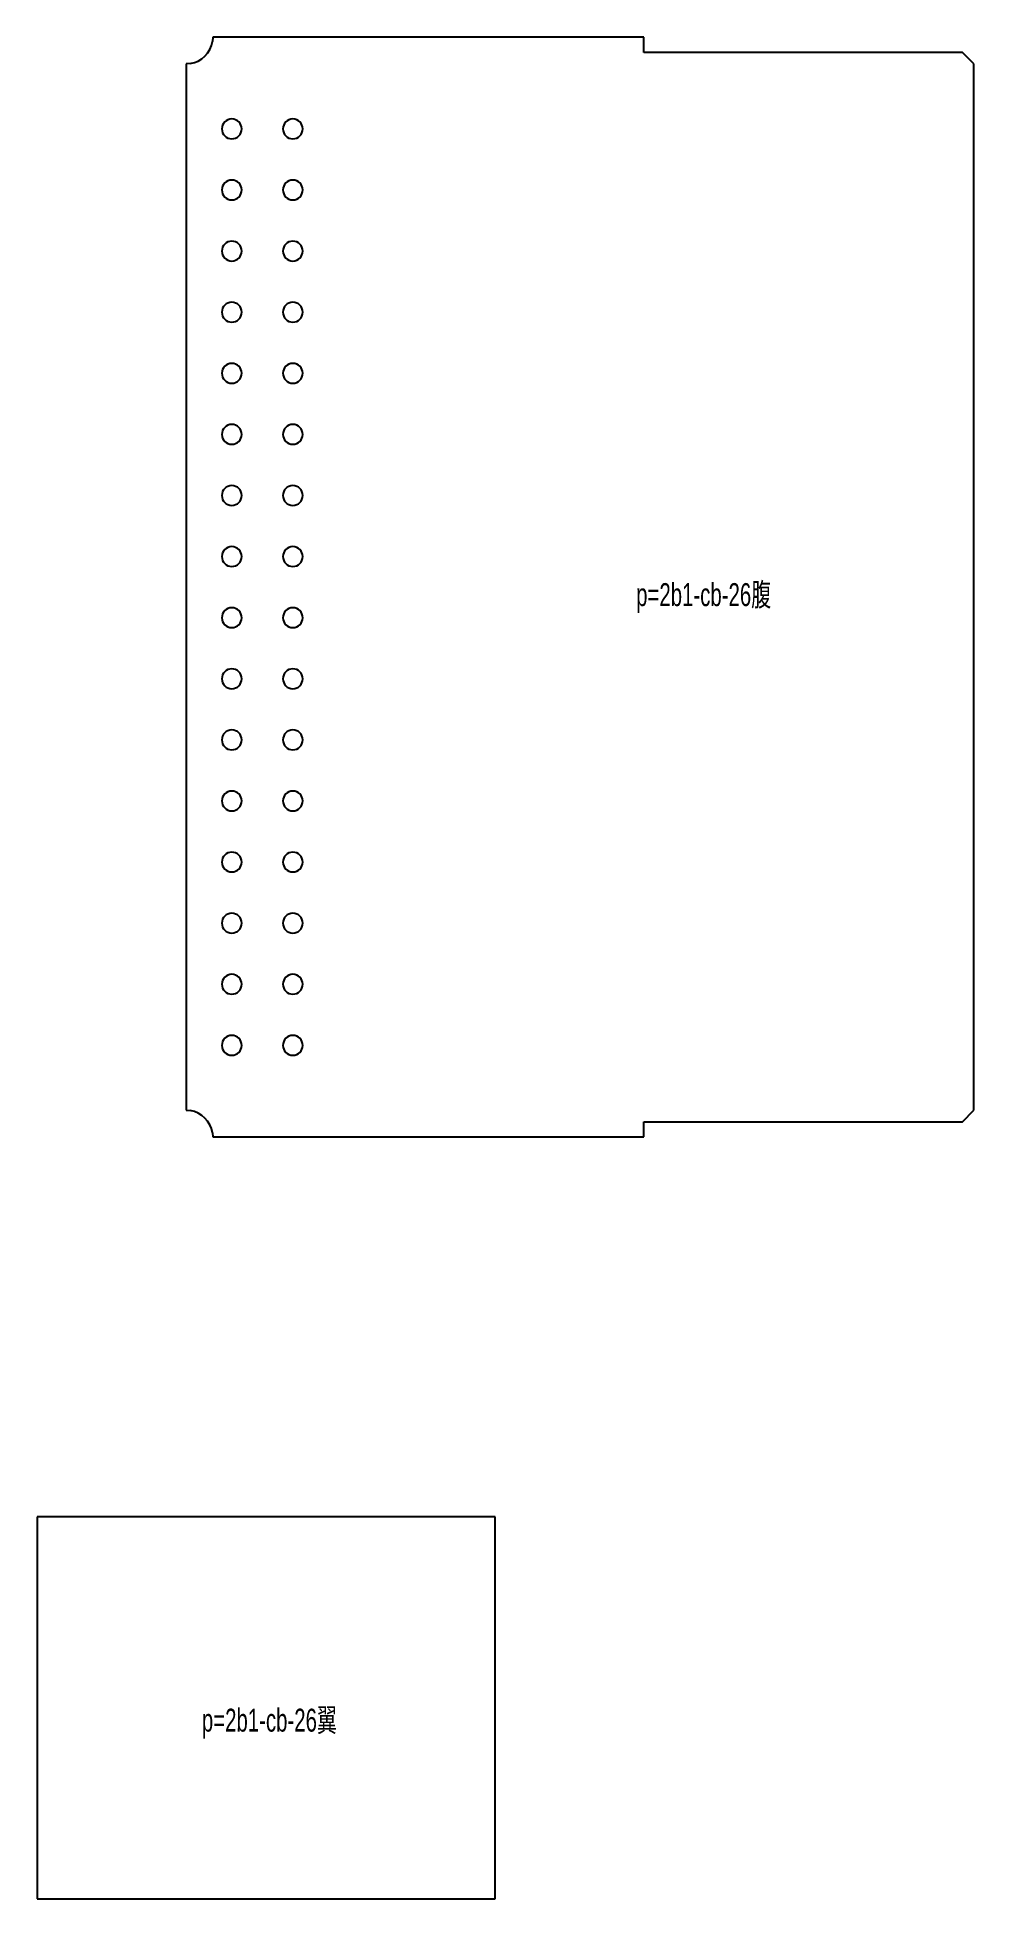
# Model space of a CAD drawing. Header units: millimetres. Extents: x 418 to 1646, y 416 to 2853.
import ezdxf

# ---------------------------------------------------------------- set-up
doc = ezdxf.new("R2010")
doc.units = ezdxf.units.MM
doc.layers.add('PartMark', color=3, linetype='Continuous', lineweight=0)
doc.styles.add('romsim', font='ARIAL.TTF')

msp = doc.modelspace()

# ---------------------------------------------------------------- linework, layer by layer
at = {"color": 7}
for p, q in [((648.3, 2853.3), (647.9, 2847.9)), ((1213.3, 2853.3), (648.3, 2853.3)), ((1213.3, 2833.3), (1213.3, 2853.3)), ((1630.5, 2833.3), (1213.3, 2833.3)), ((1645.5, 2818.3), (1630.5, 2833.3)), ((618.8, 2818.8), (613.3, 2818.3)), ((613.3, 2818.3), (613.3, 1448.3)), ((1645.5, 1448.3), (1645.5, 2818.3)), ((613.3, 1448.3), (618.8, 1447.9)), ((1630.5, 1433.3), (1645.5, 1448.3)), ((647.9, 1418.8), (648.3, 1413.3)), ((1213.3, 1413.3), (1213.3, 1433.3)), ((1213.3, 1433.3), (1630.5, 1433.3)), ((648.3, 1413.3), (1213.3, 1413.3)), ((418.3, 915.8), (418.3, 415.8)), ((1018.3, 915.8), (418.3, 915.8)), ((1018.3, 415.8), (1018.3, 915.8)), ((418.3, 415.8), (1018.3, 415.8))]:
    msp.add_line(p, q, dxfattribs=at)
for centre, radius, start, end in [((613.3, 2853.3), 35, 279, 351), ((673.3, 2733.3), 13, 0, 180), ((673.3, 2733.3), 13, 180, 0), ((753.3, 2733.3), 13, 0, 180), ((753.3, 2733.3), 13, 180, 0), ((673.3, 2653.3), 13, 0, 180), ((753.3, 2653.3), 13, 0, 180), ((673.3, 2653.3), 13, 180, 0), ((753.3, 2653.3), 13, 180, 0), ((673.3, 2573.3), 13, 0, 180), ((753.3, 2573.3), 13, 0, 180), ((673.3, 2573.3), 13, 180, 0), ((753.3, 2573.3), 13, 180, 0), ((673.3, 2493.3), 13, 0, 180), ((673.3, 2493.3), 13, 180, 0), ((753.3, 2493.3), 13, 0, 180), ((753.3, 2493.3), 13, 180, 0), ((673.3, 2413.3), 13, 0, 180), ((673.3, 2413.3), 13, 180, 0), ((753.3, 2413.3), 13, 0, 180), ((753.3, 2413.3), 13, 180, 0), ((673.3, 2333.3), 13, 0, 180), ((753.3, 2333.3), 13, 0, 180), ((673.3, 2333.3), 13, 180, 0), ((753.3, 2333.3), 13, 180, 0), ((673.3, 2253.3), 13, 0, 180), ((673.3, 2253.3), 13, 180, 0), ((753.3, 2253.3), 13, 0, 180), ((753.3, 2253.3), 13, 180, 0), ((673.3, 2173.3), 13, 0, 180), ((673.3, 2173.3), 13, 180, 0), ((753.3, 2173.3), 13, 0, 180), ((753.3, 2173.3), 13, 180, 0), ((673.3, 2093.3), 13, 0, 180), ((753.3, 2093.3), 13, 0, 180), ((673.3, 2093.3), 13, 180, 0), ((753.3, 2093.3), 13, 180, 0), ((673.3, 2013.3), 13, 0, 180), ((753.3, 2013.3), 13, 0, 180), ((673.3, 2013.3), 13, 180, 0), ((753.3, 2013.3), 13, 180, 0), ((673.3, 1933.3), 13, 0, 180), ((673.3, 1933.3), 13, 180, 0), ((753.3, 1933.3), 13, 0, 180), ((753.3, 1933.3), 13, 180, 0), ((673.3, 1853.3), 13, 0, 180), ((673.3, 1853.3), 13, 180, 0), ((753.3, 1853.3), 13, 0, 180), ((753.3, 1853.3), 13, 180, 0), ((673.3, 1773.3), 13, 0, 180), ((753.3, 1773.3), 13, 0, 180), ((673.3, 1773.3), 13, 180, 0), ((753.3, 1773.3), 13, 180, 0), ((673.3, 1693.3), 13, 0, 180), ((753.3, 1693.3), 13, 0, 180), ((673.3, 1693.3), 13, 180, 0), ((753.3, 1693.3), 13, 180, 0), ((673.3, 1613.3), 13, 0, 180), ((673.3, 1613.3), 13, 180, 0), ((753.3, 1613.3), 13, 0, 180), ((753.3, 1613.3), 13, 180, 0), ((673.3, 1533.3), 13, 0, 180), ((753.3, 1533.3), 13, 0, 180), ((673.3, 1533.3), 13, 180, 0), ((753.3, 1533.3), 13, 180, 0), ((613.3, 1413.3), 35, 9, 81)]:
    msp.add_arc(centre, radius, start, end, dxfattribs=at)

# ---------------------------------------------------------------- texts
at = {"layer": 'PartMark', "color": 7, "style": 'romsim', "width": 0.6375}
for s, p in [('p=2b1-cb-26腹', (1203.1, 2108.5)), ('p=2b1-cb-26翼', (634.1, 634.7))]:
    msp.add_text(s, height=30, dxfattribs=at).set_placement(p)

doc.saveas('drawing.dxf')
